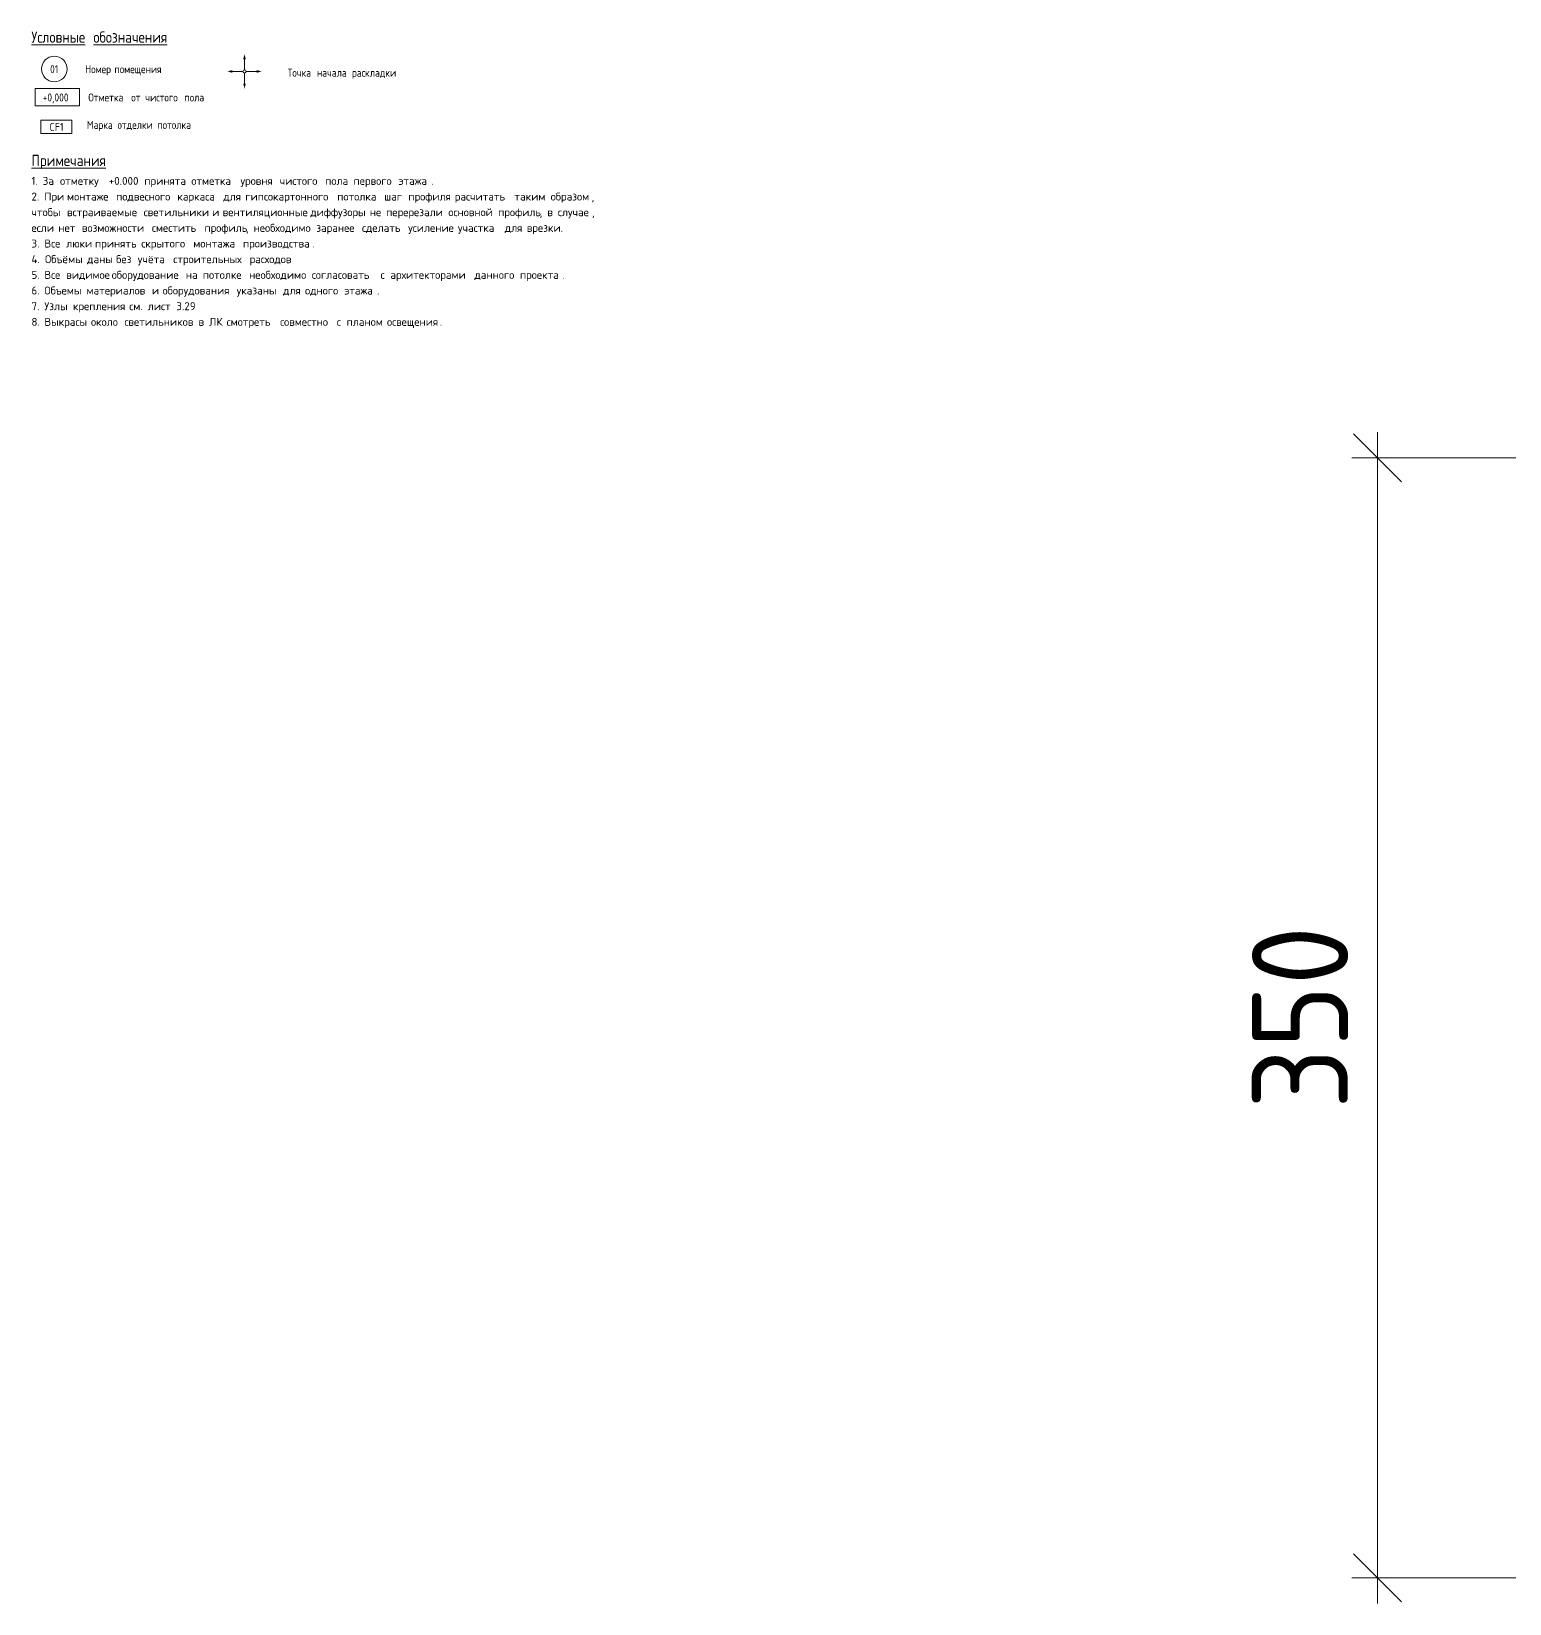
# Model space of a CAD drawing. Header units: millimetres. Extents: x 81663 to 277412, y -8553 to 29000.
# Drawn here: x 275259.4 to 275721.1, y 2524.8 to 3016 of the extents above; entities that cross this region are included whole.
import ezdxf

# ---------------------------------------------------------------- set-up
doc = ezdxf.new("R2010")
doc.units = ezdxf.units.MM
for name, color, linetype, lineweight in [('A-ANNO-DIMS', 7, 'Continuous', 9), ('A-ANNO-DIMS-10', 7, 'Continuous', 9), ('A-DETL', 7, 'Continuous', 9), ('G-ANNO-TEXT', 7, 'Continuous', 9)]:
    doc.layers.add(name, color=color, linetype=linetype, lineweight=lineweight)
doc.layers.add('A-DETL-GENF-6', color=1, linetype='Continuous', lineweight=9, true_color=0xff0000)
doc.styles.add('GOST Common_4', font='GOST_Common.ttf', dxfattribs={"width": 0.9, "height": 3.5})
doc.styles.add('GOST Common_5', font='GOST_Common.ttf', dxfattribs={"width": 0.9, "height": 2.5})
doc.styles.add('ISOCPEUR_4', font='isocpeur.ttf', dxfattribs={"width": 0.9, "height": 2.5})
doc.styles.add('ISOCPEUR_5', font='isocpeur.ttf', dxfattribs={"height": 2.5})
doc.styles.add('ISOCPEUR_6', font='isocpeur.ttf', dxfattribs={"width": 0.9, "height": 30})
doc.dimstyles.new('ISO-3_0', dxfattribs={"dimscale": 304.8, "dimtxt": 29.879435, "dimasz": 0.049213, "dimexe": 0.026247, "dimexo": 0, "dimgap": 0, "dimtad": 1, "dimdec": 0, "dimrnd": 10, "dimzin": 0, "dimdsep": 46, "dimtxsty": 'ISOCPEUR_6', "dimblk1": 'OBLIQUE', "dimblk2": 'OBLIQUE', "dimsah": 1, "dimcen": 0.09, "dimdle": 0.026247, "dimazin": 0, "dimtfac": 1, "dimtdec": 4, "dimtix": 1, "dimtmove": 0, "dimatfit": 3, "dimfxl": 1, "dimtvp": 1, "dimtolj": 1, "dimtzin": 0, "dimarcsym": 2})

# ---------------------------------------------------------------- blocks, each defined once
blk = doc.blocks.new('DIMBLOCK48-Выкрас на потолке около светильника ЛК')
at = {"layer": 'A-ANNO-DIMS-10', "lineweight": 20}
for p, q in [((275679.85, 2882.81), (275672.35, 2890.31)), ((275679.85, 2882.81), (275687.35, 2875.31)), ((275679.85, 2532.81), (275672.35, 2540.31)), ((275679.85, 2532.81), (275687.35, 2525.31))]:
    blk.add_line(p, q, dxfattribs=at)
at = {"layer": 'A-ANNO-DIMS-10'}
for p, q in [((275679.85, 2524.81), (275679.85, 2890.81)), ((276073.07, 2882.81), (275671.85, 2882.81)), ((275679.85, 2882.81), (276073.07, 2882.81)), ((276093.07, 2532.81), (275671.85, 2532.81)), ((275679.85, 2532.81), (276093.07, 2532.81))]:
    blk.add_line(p, q, dxfattribs=at)
at = {"layer": 'A-ANNO-DIMS-10', "color": 0, "insert": (275640.66, 2679.37), "char_height": 30, "width": 68.263, "attachment_point": 1, "rotation": 90, "line_spacing_factor": 1.149209, "style": 'ISOCPEUR_6'}
blk.add_mtext('350', dxfattribs=at)
blk = doc.blocks.new('_Oblique')
at = {"color": 0, "linetype": 'ByBlock', "lineweight": -2}
blk.add_line((-0.5, -0.5), (0.5, 0.5), dxfattribs=at)

msp = doc.modelspace()

# ---------------------------------------------------------------- hatches: boundary and pattern name
at = {"layer": 'A-DETL-GENF-6'}
for points in [[(275325.52, 3007.34), (275326.36, 3007.34), (275325.94, 3008.91)], [(275322.15, 3003.13), (275322.15, 3003.97), (275320.58, 3003.55)], [(275329.73, 3003.13), (275331.3, 3003.55), (275329.73, 3003.97)], [(275325.94, 2998.19), (275326.36, 2999.76), (275325.52, 2999.76)]]:
    msp.add_hatch(color=256, dxfattribs=at).paths.add_polyline_path(points)

# ---------------------------------------------------------------- linework, layer by layer
at = {"layer": 'A-DETL'}
for p, q in [((275325.94, 3004.05), (275325.94, 3007.34)), ((275325.44, 3003.55), (275322.15, 3003.55)), ((275325.94, 3003.05), (275325.94, 2999.76)), ((275326.44, 3003.55), (275329.73, 3003.55)), ((275260.59, 2998.25), (275274.39, 2998.25)), ((275260.59, 2992.75), (275260.59, 2998.25)), ((275274.39, 2998.25), (275274.39, 2992.75)), ((275260.59, 2992.75), (275274.39, 2992.75)), ((275262.35, 2988.32), (275271.99, 2988.32)), ((275262.35, 2984.19), (275262.35, 2988.32)), ((275271.99, 2988.32), (275271.99, 2984.19)), ((275271.99, 2984.19), (275262.35, 2984.19))]:
    msp.add_line(p, q, dxfattribs=at)
for centre, radius in [((275266.52, 3004.31), 4), ((275325.94, 3003.55), 0.5)]:
    msp.add_circle(centre, radius, dxfattribs=at)

# ---------------------------------------------------------------- texts
at = {"layer": 'G-ANNO-TEXT', "attachment_point": 1}
for s, insert, char_height, width, style in [('\\LУсловные', (275259.38, 3016.02), 3.5, 22.1506, 'GOST Common_4'), ('\\L\\fGOST Common|b0|i0|c204|p34|;\\W.9;\\L ', (275277.66, 3016.02), 3.5, 1.2987, 'GOST Common_4'), ('\\Lобозначения', (275278.73, 3016.02), 3.5, 30.1595, 'GOST Common_4'), ('01', (275265.2, 3005.5), 2.5, 3.319, 'GOST Common_5'), ('Номер', (275276.14, 3005.5), 2.5, 10.1734, 'GOST Common_5'), ('\\fGOST Common|b0|i0|c204|p34|;\\W.9; ', (275284.54, 3005.5), 2.5, 0.938, 'GOST Common_5'), ('помещения', (275285.31, 3005.5), 2.5, 18.543, 'GOST Common_5'), ('Точка', (275339.39, 3004.4), 2.5, 10.1734, 'GOST Common_5'), ('\\fGOST Common|b0|i0|c204|p34|;\\W.9; ', (275347.79, 3004.4), 2.5, 0.938, 'GOST Common_5'), ('начала', (275348.56, 3004.4), 2.5, 12.338, 'GOST Common_5'), ('\\fGOST Common|b0|i0|c204|p34|;\\W.9; ', (275358.74, 3004.4), 2.5, 0.938, 'GOST Common_5'), ('раскладки', (275359.51, 3004.4), 2.5, 17.6772, 'GOST Common_5'), ('+0,000', (275262.9, 2996.67), 2.5, 10.6785, 'GOST Common_5'), ('Отметка', (275277.16, 2996.67), 2.5, 15.2962, 'GOST Common_5'), ('\\fGOST Common|b0|i0|c204|p34|;\\W.9; ', (275289.78, 2996.67), 2.5, 0.938, 'GOST Common_5'), ('\\fGOST Common|b0|i0|c204|p34|;\\W.9; ', (275294.18, 2996.67), 2.5, 0.938, 'GOST Common_5'), ('\\fGOST Common|b0|i0|c204|p34|;\\W.9; ', (275306.39, 2996.67), 2.5, 0.938, 'GOST Common_5'), ('\\fGOST Common|b0|i0|c204|p34|;\\W.9; ', (275313.77, 2996.67), 2.5, 0.938, 'GOST Common_5'), ('от', (275290.55, 2996.67), 2.5, 4.4013, 'GOST Common_5'), ('чистого', (275294.96, 2996.67), 2.5, 13.8532, 'GOST Common_5'), ('пола', (275307.16, 2996.67), 2.5, 8.0089, 'GOST Common_5'), ('CF1', (275265.05, 2987.45), 2.5, 5.2671, 'ISOCPEUR_4'), ('Марка', (275276.68, 2988.09), 2.5, 10.6785, 'GOST Common_5'), ('\\fGOST Common|b0|i0|c204|p34|;\\W.9; ', (275285.49, 2988.09), 2.5, 0.938, 'GOST Common_5'), ('отделки', (275286.26, 2988.09), 2.5, 14.1418, 'GOST Common_5'), ('\\fGOST Common|b0|i0|c204|p34|;\\W.9; ', (275297.93, 2988.09), 2.5, 0.938, 'GOST Common_5'), ('потолка', (275298.7, 2988.09), 2.5, 14.3582, 'GOST Common_5'), ('\\LПримечания', (275259.38, 2977.47), 3.5, 28.4278, 'GOST Common_4'), ('1. ', (275259.38, 2970.6), 2.5, 4.2489, 'ISOCPEUR_5'), ('За', (275262.89, 2970.6), 2.5, 4.73, 'ISOCPEUR_5'), ('\\fISOCPEUR|b0|i0|c204|p34|; ', (275266.79, 2970.6), 2.5, 1.8439, 'ISOCPEUR_5'), ('отметку', (275268.31, 2970.6), 2.5, 16.5148, 'ISOCPEUR_5'), (' +0.000 ', (275281.94, 2970.6), 2.5, 15.3924, 'ISOCPEUR_5'), ('принята', (275294.64, 2970.6), 2.5, 15.9536, 'ISOCPEUR_5'), ('\\fISOCPEUR|b0|i0|c204|p34|; ', (275307.8, 2970.6), 2.5, 1.8439, 'ISOCPEUR_5'), ('отметка', (275309.32, 2970.6), 2.5, 16.7553, 'ISOCPEUR_5'), ('\\fISOCPEUR|b0|i0|c204|p34|; ', (275323.15, 2970.6), 2.5, 1.8439, 'ISOCPEUR_5'), ('уровня', (275324.67, 2970.6), 2.5, 12.9873, 'ISOCPEUR_5'), ('\\fISOCPEUR|b0|i0|c204|p34|; ', (275335.39, 2970.6), 2.5, 1.8439, 'ISOCPEUR_5'), ('чистого', (275336.91, 2970.6), 2.5, 15.3924, 'ISOCPEUR_5'), ('\\fISOCPEUR|b0|i0|c204|p34|; ', (275349.61, 2970.6), 2.5, 1.8439, 'ISOCPEUR_5'), ('пола', (275351.13, 2970.6), 2.5, 8.8987, 'ISOCPEUR_5'), ('\\fISOCPEUR|b0|i0|c204|p34|; ', (275358.47, 2970.6), 2.5, 1.8439, 'ISOCPEUR_5'), ('первого', (275359.99, 2970.6), 2.5, 15.1519, 'ISOCPEUR_5'), ('\\fISOCPEUR|b0|i0|c204|p34|; ', (275372.49, 2970.6), 2.5, 1.8439, 'ISOCPEUR_5'), ('этажа', (275374.02, 2970.6), 2.5, 12.4262, 'ISOCPEUR_5'), ('\\fISOCPEUR|b0|i0|c204|p34|;.', (275384.27, 2970.6), 2.5, 0.8819, 'ISOCPEUR_5'), ('2. ', (275259.38, 2965.7), 2.5, 4.8903, 'ISOCPEUR_5'), ('При', (275263.42, 2965.7), 2.5, 6.7342, 'ISOCPEUR_5'), ('\\fISOCPEUR|b0|i0|c204|p34|; ', (275268.98, 2965.7), 2.5, 1.8439, 'ISOCPEUR_5'), ('монтаже', (275270.5, 2965.7), 2.5, 16.7553, 'ISOCPEUR_5'), ('\\fISOCPEUR|b0|i0|c204|p34|; ', (275284.32, 2965.7), 2.5, 1.8439, 'ISOCPEUR_5'), ('подвесного', (275285.84, 2965.7), 2.5, 21.3249, 'ISOCPEUR_5'), ('\\fISOCPEUR|b0|i0|c204|p34|; ', (275303.44, 2965.7), 2.5, 1.8439, 'ISOCPEUR_5'), ('каркаса', (275304.96, 2965.7), 2.5, 15.5527, 'ISOCPEUR_5'), ('\\fISOCPEUR|b0|i0|c204|p34|; ', (275317.79, 2965.7), 2.5, 1.8439, 'ISOCPEUR_5'), ('для', (275319.31, 2965.7), 2.5, 6.4937, 'ISOCPEUR_5'), ('\\fISOCPEUR|b0|i0|c204|p34|; ', (275324.67, 2965.7), 2.5, 1.8439, 'ISOCPEUR_5'), ('гипсокартонного', (275326.19, 2965.7), 2.5, 32.9494, 'ISOCPEUR_5'), ('\\fISOCPEUR|b0|i0|c204|p34|; ', (275353.38, 2965.7), 2.5, 1.8439, 'ISOCPEUR_5'), ('потолка', (275354.9, 2965.7), 2.5, 15.9536, 'ISOCPEUR_5'), ('\\fISOCPEUR|b0|i0|c204|p34|; ', (275368.06, 2965.7), 2.5, 1.8439, 'ISOCPEUR_5'), ('шаг', (275369.58, 2965.7), 2.5, 7.2954, 'ISOCPEUR_5'), ('\\fISOCPEUR|b0|i0|c204|p34|; ', (275375.6, 2965.7), 2.5, 1.8439, 'ISOCPEUR_5'), ('профиля', (275377.12, 2965.7), 2.5, 15.7131, 'ISOCPEUR_5'), ('\\fISOCPEUR|b0|i0|c204|p34|; ', (275390.09, 2965.7), 2.5, 1.8439, 'ISOCPEUR_5'), ('расчитать', (275391.61, 2965.7), 2.5, 20.7637, 'ISOCPEUR_5'), ('\\fISOCPEUR|b0|i0|c204|p34|; ', (275408.74, 2965.7), 2.5, 1.8439, 'ISOCPEUR_5'), ('таким', (275410.26, 2965.7), 2.5, 11.865, 'ISOCPEUR_5'), ('\\fISOCPEUR|b0|i0|c204|p34|; ', (275420.05, 2965.7), 2.5, 1.8439, 'ISOCPEUR_5'), ('образом', (275421.57, 2965.7), 2.5, 15.4726, 'ISOCPEUR_5'), (',  ', (275434.34, 2965.7), 2.5, 4.73, 'ISOCPEUR_5'), ('чтобы', (275259.38, 2960.81), 2.5, 11.6245, 'ISOCPEUR_5'), ('\\fISOCPEUR|b0|i0|c204|p34|; ', (275268.98, 2960.81), 2.5, 1.8439, 'ISOCPEUR_5'), ('встраиваемые', (275270.5, 2960.81), 2.5, 27.1772, 'ISOCPEUR_5'), ('\\fISOCPEUR|b0|i0|c204|p34|; ', (275292.92, 2960.81), 2.5, 1.8439, 'ISOCPEUR_5'), ('светильники', (275294.44, 2960.81), 2.5, 24.0506, 'ISOCPEUR_5'), ('\\fISOCPEUR|b0|i0|c204|p34|; ', (275314.29, 2960.81), 2.5, 1.8439, 'ISOCPEUR_5'), ('\\fISOCPEUR|b0|i0|c204|p34|;и', (275315.81, 2960.81), 2.5, 2.1646, 'ISOCPEUR_5'), ('\\fISOCPEUR|b0|i0|c204|p34|; ', (275317.59, 2960.81), 2.5, 1.8439, 'ISOCPEUR_5'), ('вентиляционные', (275319.11, 2960.81), 2.5, 31.346, 'ISOCPEUR_5'), ('\\fISOCPEUR|b0|i0|c204|p34|; ', (275344.98, 2960.81), 2.5, 1.8439, 'ISOCPEUR_5'), ('диффузоры', (275346.5, 2960.81), 2.5, 20.6835, 'ISOCPEUR_5'), ('\\fISOCPEUR|b0|i0|c204|p34|; ', (275363.56, 2960.81), 2.5, 1.8439, 'ISOCPEUR_5'), ('не', (275365.09, 2960.81), 2.5, 4.3291, 'ISOCPEUR_5'), ('\\fISOCPEUR|b0|i0|c204|p34|; ', (275368.66, 2960.81), 2.5, 1.8439, 'ISOCPEUR_5'), ('перерезали', (275370.18, 2960.81), 2.5, 21.7257, 'ISOCPEUR_5'), ('\\fISOCPEUR|b0|i0|c204|p34|; ', (275388.1, 2960.81), 2.5, 1.8439, 'ISOCPEUR_5'), ('основной', (275389.63, 2960.81), 2.5, 16.9958, 'ISOCPEUR_5'), ('\\fISOCPEUR|b0|i0|c204|p34|; ', (275403.65, 2960.81), 2.5, 1.8439, 'ISOCPEUR_5'), ('профиль', (275405.17, 2960.81), 2.5, 15.7131, 'ISOCPEUR_5'), (', ', (275418.13, 2960.81), 2.5, 2.8861, 'ISOCPEUR_5'), ('\\fISOCPEUR|b0|i0|c204|p34|;в', (275420.52, 2960.81), 2.5, 2.1646, 'ISOCPEUR_5'), ('\\fISOCPEUR|b0|i0|c204|p34|; ', (275422.3, 2960.81), 2.5, 1.8439, 'ISOCPEUR_5'), ('случае', (275423.82, 2960.81), 2.5, 12.9072, 'ISOCPEUR_5'), (', ', (275434.47, 2960.81), 2.5, 2.8861, 'ISOCPEUR_5'), ('если', (275259.38, 2955.91), 2.5, 8.3376, 'ISOCPEUR_5'), ('\\fISOCPEUR|b0|i0|c204|p34|; ', (275266.26, 2955.91), 2.5, 1.8439, 'ISOCPEUR_5'), ('нет', (275267.79, 2955.91), 2.5, 7.0549, 'ISOCPEUR_5'), ('\\fISOCPEUR|b0|i0|c204|p34|; ', (275273.61, 2955.91), 2.5, 1.8439, 'ISOCPEUR_5'), ('возможности', (275275.13, 2955.91), 2.5, 24.692, 'ISOCPEUR_5'), ('\\fISOCPEUR|b0|i0|c204|p34|; ', (275295.5, 2955.91), 2.5, 1.8439, 'ISOCPEUR_5'), ('сместить', (275297.02, 2955.91), 2.5, 18.038, 'ISOCPEUR_5'), ('\\fISOCPEUR|b0|i0|c204|p34|; ', (275311.9, 2955.91), 2.5, 1.8439, 'ISOCPEUR_5'), ('профиль', (275313.43, 2955.91), 2.5, 15.7131, 'ISOCPEUR_5'), (', ', (275326.39, 2955.91), 2.5, 2.8861, 'ISOCPEUR_5'), ('необходимо', (275328.77, 2955.91), 2.5, 21.8861, 'ISOCPEUR_5'), ('\\fISOCPEUR|b0|i0|c204|p34|; ', (275346.83, 2955.91), 2.5, 1.8439, 'ISOCPEUR_5'), ('заранее', (275348.35, 2955.91), 2.5, 15.4726, 'ISOCPEUR_5'), ('\\fISOCPEUR|b0|i0|c204|p34|; ', (275361.12, 2955.91), 2.5, 1.8439, 'ISOCPEUR_5'), ('сделать', (275362.64, 2955.91), 2.5, 15.6329, 'ISOCPEUR_5'), ('\\fISOCPEUR|b0|i0|c204|p34|; ', (275375.54, 2955.91), 2.5, 1.8439, 'ISOCPEUR_5'), ('усиление', (275377.06, 2955.91), 2.5, 16.9958, 'ISOCPEUR_5'), ('\\fISOCPEUR|b0|i0|c204|p34|; ', (275391.08, 2955.91), 2.5, 1.8439, 'ISOCPEUR_5'), ('участка', (275392.6, 2955.91), 2.5, 15.8734, 'ISOCPEUR_5'), ('\\fISOCPEUR|b0|i0|c204|p34|; ', (275405.7, 2955.91), 2.5, 1.8439, 'ISOCPEUR_5'), ('для', (275407.22, 2955.91), 2.5, 6.4937, 'ISOCPEUR_5'), ('\\fISOCPEUR|b0|i0|c204|p34|; ', (275412.58, 2955.91), 2.5, 1.8439, 'ISOCPEUR_5'), ('врезки', (275414.1, 2955.91), 2.5, 12.827, 'ISOCPEUR_5'), ('\\fISOCPEUR|b0|i0|c204|p34|;.', (275424.68, 2955.91), 2.5, 0.8819, 'ISOCPEUR_5'), ('3. ', (275259.38, 2951.02), 2.5, 4.8903, 'ISOCPEUR_5'), ('Все', (275263.42, 2951.02), 2.5, 6.4135, 'ISOCPEUR_5'), ('\\fISOCPEUR|b0|i0|c204|p34|; ', (275268.71, 2951.02), 2.5, 1.8439, 'ISOCPEUR_5'), ('люки', (275270.23, 2951.02), 2.5, 9.0591, 'ISOCPEUR_5'), ('\\fISOCPEUR|b0|i0|c204|p34|; ', (275277.71, 2951.02), 2.5, 1.8439, 'ISOCPEUR_5'), ('принять', (275279.23, 2951.02), 2.5, 15.7131, 'ISOCPEUR_5'), ('\\fISOCPEUR|b0|i0|c204|p34|; ', (275292.19, 2951.02), 2.5, 1.8439, 'ISOCPEUR_5'), ('скрытого', (275293.71, 2951.02), 2.5, 17.7975, 'ISOCPEUR_5'), ('\\fISOCPEUR|b0|i0|c204|p34|; ', (275308.4, 2951.02), 2.5, 1.8439, 'ISOCPEUR_5'), ('монтажа', (275309.92, 2951.02), 2.5, 16.9958, 'ISOCPEUR_5'), ('\\fISOCPEUR|b0|i0|c204|p34|; ', (275323.94, 2951.02), 2.5, 1.8439, 'ISOCPEUR_5'), ('производства', (275325.46, 2951.02), 2.5, 26.2954, 'ISOCPEUR_5'), ('\\fISOCPEUR|b0|i0|c204|p34|;.', (275347.16, 2951.02), 2.5, 0.8819, 'ISOCPEUR_5'), ('4. ', (275259.38, 2946.13), 2.5, 5.1308, 'ISOCPEUR_5'), ('Объёмы', (275263.62, 2946.13), 2.5, 14.1097, 'ISOCPEUR_5'), ('\\fISOCPEUR|b0|i0|c204|p34|; ', (275275.26, 2946.13), 2.5, 1.8439, 'ISOCPEUR_5'), ('даны', (275276.78, 2946.13), 2.5, 9.1392, 'ISOCPEUR_5'), ('\\fISOCPEUR|b0|i0|c204|p34|; ', (275284.32, 2946.13), 2.5, 1.8439, 'ISOCPEUR_5'), ('без', (275285.84, 2946.13), 2.5, 6.3333, 'ISOCPEUR_5'), ('\\fISOCPEUR|b0|i0|c204|p34|; ', (275291.07, 2946.13), 2.5, 1.8439, 'ISOCPEUR_5'), ('учёта', (275292.59, 2946.13), 2.5, 11.6245, 'ISOCPEUR_5'), ('\\fISOCPEUR|b0|i0|c204|p34|; ', (275302.18, 2946.13), 2.5, 1.8439, 'ISOCPEUR_5'), ('строительных', (275303.7, 2946.13), 2.5, 27.0169, 'ISOCPEUR_5'), ('\\fISOCPEUR|b0|i0|c204|p34|; ', (275325.99, 2946.13), 2.5, 1.8439, 'ISOCPEUR_5'), ('расходов', (275327.52, 2946.13), 2.5, 17.2363, 'ISOCPEUR_5'), ('5. ', (275259.38, 2941.23), 2.5, 4.8903, 'ISOCPEUR_5'), ('Все', (275263.42, 2941.23), 2.5, 6.4135, 'ISOCPEUR_5'), ('\\fISOCPEUR|b0|i0|c204|p34|; ', (275268.71, 2941.23), 2.5, 1.8439, 'ISOCPEUR_5'), ('видимое', (275270.23, 2941.23), 2.5, 15.3924, 'ISOCPEUR_5'), ('\\fISOCPEUR|b0|i0|c204|p34|; ', (275282.93, 2941.23), 2.5, 1.8439, 'ISOCPEUR_5'), ('оборудование', (275284.45, 2941.23), 2.5, 26.2152, 'ISOCPEUR_5'), ('\\fISOCPEUR|b0|i0|c204|p34|; ', (275306.08, 2941.23), 2.5, 1.8439, 'ISOCPEUR_5'), ('на', (275307.61, 2941.23), 2.5, 4.5696, 'ISOCPEUR_5'), ('\\fISOCPEUR|b0|i0|c204|p34|; ', (275311.38, 2941.23), 2.5, 1.8439, 'ISOCPEUR_5'), ('потолке', (275312.9, 2941.23), 2.5, 15.7131, 'ISOCPEUR_5'), ('\\fISOCPEUR|b0|i0|c204|p34|; ', (275325.86, 2941.23), 2.5, 1.8439, 'ISOCPEUR_5'), ('необходимо', (275327.38, 2941.23), 2.5, 21.8861, 'ISOCPEUR_5'), ('\\fISOCPEUR|b0|i0|c204|p34|; ', (275345.44, 2941.23), 2.5, 1.8439, 'ISOCPEUR_5'), ('согласовать', (275346.96, 2941.23), 2.5, 24.211, 'ISOCPEUR_5'), ('\\fISOCPEUR|b0|i0|c204|p34|; ', (275366.94, 2941.23), 2.5, 1.8439, 'ISOCPEUR_5'), ('\\fISOCPEUR|b0|i0|c204|p34|;с', (275368.46, 2941.23), 2.5, 1.8439, 'ISOCPEUR_5'), ('\\fISOCPEUR|b0|i0|c204|p34|; ', (275369.98, 2941.23), 2.5, 1.8439, 'ISOCPEUR_5'), ('архитекторами', (275371.5, 2941.23), 2.5, 29.9831, 'ISOCPEUR_5'), ('\\fISOCPEUR|b0|i0|c204|p34|; ', (275396.24, 2941.23), 2.5, 1.8439, 'ISOCPEUR_5'), ('данного', (275397.76, 2941.23), 2.5, 15.3924, 'ISOCPEUR_5'), ('\\fISOCPEUR|b0|i0|c204|p34|; ', (275410.46, 2941.23), 2.5, 1.8439, 'ISOCPEUR_5'), ('проекта', (275411.98, 2941.23), 2.5, 15.9536, 'ISOCPEUR_5'), ('\\fISOCPEUR|b0|i0|c204|p34|;.', (275425.15, 2941.23), 2.5, 0.8819, 'ISOCPEUR_5'), ('6. ', (275259.38, 2936.34), 2.5, 4.8903, 'ISOCPEUR_5'), ('Объемы', (275263.42, 2936.34), 2.5, 14.1097, 'ISOCPEUR_5'), ('\\fISOCPEUR|b0|i0|c204|p34|; ', (275275.06, 2936.34), 2.5, 1.8439, 'ISOCPEUR_5'), ('материалов', (275276.58, 2936.34), 2.5, 22.9283, 'ISOCPEUR_5'), ('\\fISOCPEUR|b0|i0|c204|p34|; ', (275295.5, 2936.34), 2.5, 1.8439, 'ISOCPEUR_5'), ('\\fISOCPEUR|b0|i0|c204|p34|;и', (275297.02, 2936.34), 2.5, 2.1646, 'ISOCPEUR_5'), ('\\fISOCPEUR|b0|i0|c204|p34|; ', (275298.81, 2936.34), 2.5, 1.8439, 'ISOCPEUR_5'), ('оборудования', (275300.33, 2936.34), 2.5, 26.2152, 'ISOCPEUR_5'), ('\\fISOCPEUR|b0|i0|c204|p34|; ', (275321.96, 2936.34), 2.5, 1.8439, 'ISOCPEUR_5'), ('указаны', (275323.48, 2936.34), 2.5, 15.7131, 'ISOCPEUR_5'), ('\\fISOCPEUR|b0|i0|c204|p34|; ', (275336.44, 2936.34), 2.5, 1.8439, 'ISOCPEUR_5'), ('для', (275337.97, 2936.34), 2.5, 6.4937, 'ISOCPEUR_5'), ('\\fISOCPEUR|b0|i0|c204|p34|; ', (275343.32, 2936.34), 2.5, 1.8439, 'ISOCPEUR_5'), ('одного', (275344.85, 2936.34), 2.5, 12.9873, 'ISOCPEUR_5'), ('\\fISOCPEUR|b0|i0|c204|p34|; ', (275355.56, 2936.34), 2.5, 1.8439, 'ISOCPEUR_5'), ('этажа', (275357.08, 2936.34), 2.5, 12.4262, 'ISOCPEUR_5'), ('\\fISOCPEUR|b0|i0|c204|p34|;.', (275367.33, 2936.34), 2.5, 0.8819, 'ISOCPEUR_5'), ('7. ', (275259.38, 2931.44), 2.5, 4.8903, 'ISOCPEUR_5'), ('Узлы', (275263.42, 2931.44), 2.5, 8.9789, 'ISOCPEUR_5'), ('\\fISOCPEUR|b0|i0|c204|p34|; ', (275270.83, 2931.44), 2.5, 1.8439, 'ISOCPEUR_5'), ('крепления', (275272.35, 2931.44), 2.5, 19.481, 'ISOCPEUR_5'), ('\\fISOCPEUR|b0|i0|c204|p34|; ', (275288.42, 2931.44), 2.5, 1.8439, 'ISOCPEUR_5'), ('см', (275289.94, 2931.44), 2.5, 4.2489, 'ISOCPEUR_5'), ('. ', (275293.45, 2931.44), 2.5, 2.7257, 'ISOCPEUR_5'), ('лист', (275295.7, 2931.44), 2.5, 8.8987, 'ISOCPEUR_5'), (' 3.29', (275303.04, 2931.44), 2.5, 9.2194, 'ISOCPEUR_5'), ('8. ', (275259.38, 2926.55), 2.5, 4.8903, 'ISOCPEUR_5'), ('Выкрасы', (275263.42, 2926.55), 2.5, 15.7932, 'ISOCPEUR_5'), ('\\fISOCPEUR|b0|i0|c204|p34|; ', (275276.45, 2926.55), 2.5, 1.8439, 'ISOCPEUR_5'), ('около', (275277.97, 2926.55), 2.5, 10.8228, 'ISOCPEUR_5'), ('\\fISOCPEUR|b0|i0|c204|p34|; ', (275286.9, 2926.55), 2.5, 1.8439, 'ISOCPEUR_5'), ('светильников', (275288.42, 2926.55), 2.5, 26.2152, 'ISOCPEUR_5'), ('\\fISOCPEUR|b0|i0|c204|p34|; ', (275310.05, 2926.55), 2.5, 1.8439, 'ISOCPEUR_5'), ('\\fISOCPEUR|b0|i0|c204|p34|;в', (275311.57, 2926.55), 2.5, 2.1646, 'ISOCPEUR_5'), ('\\fISOCPEUR|b0|i0|c204|p34|; ', (275313.36, 2926.55), 2.5, 1.8439, 'ISOCPEUR_5'), ('ЛК', (275314.88, 2926.55), 2.5, 4.8101, 'ISOCPEUR_5'), ('\\fISOCPEUR|b0|i0|c204|p34|; ', (275318.85, 2926.55), 2.5, 1.8439, 'ISOCPEUR_5'), ('смотреть', (275320.37, 2926.55), 2.5, 18.3586, 'ISOCPEUR_5'), ('\\fISOCPEUR|b0|i0|c204|p34|; ', (275335.52, 2926.55), 2.5, 1.8439, 'ISOCPEUR_5'), ('совместно', (275337.04, 2926.55), 2.5, 19.6413, 'ISOCPEUR_5'), ('\\fISOCPEUR|b0|i0|c204|p34|; ', (275353.25, 2926.55), 2.5, 1.8439, 'ISOCPEUR_5'), ('\\fISOCPEUR|b0|i0|c204|p34|;с', (275354.77, 2926.55), 2.5, 1.8439, 'ISOCPEUR_5'), ('\\fISOCPEUR|b0|i0|c204|p34|; ', (275356.29, 2926.55), 2.5, 1.8439, 'ISOCPEUR_5'), ('планом', (275357.81, 2926.55), 2.5, 13.4684, 'ISOCPEUR_5'), ('\\fISOCPEUR|b0|i0|c204|p34|; ', (275368.92, 2926.55), 2.5, 1.8439, 'ISOCPEUR_5'), ('освещения', (275370.44, 2926.55), 2.5, 20.0422, 'ISOCPEUR_5'), ('\\fISOCPEUR|b0|i0|c204|p34|;.', (275386.98, 2926.55), 2.5, 0.8819, 'ISOCPEUR_5')]:
    msp.add_mtext(s, dxfattribs=dict(at, insert=insert, char_height=char_height, width=width, style=style))

# ---------------------------------------------------------------- dimensions: what is measured, and where the dimension line sits
at = {"layer": 'A-ANNO-DIMS'}
dim = msp.add_linear_dim(base=(275679.85, 2882.81), p1=(276093.07, 2532.81), p2=(276073.07, 2882.81), angle=90, dimstyle='ISO-3_0', override={"dimpost": '<>', "dimfxl": 350.570963}, dxfattribs=at)
dim.commit()
dim.dimension.update_dxf_attribs({"geometry": 'DIMBLOCK48-Выкрас на потолке около светильника ЛК', "text_midpoint": (275664.85, 2707.81)})

doc.saveas('drawing.dxf')
